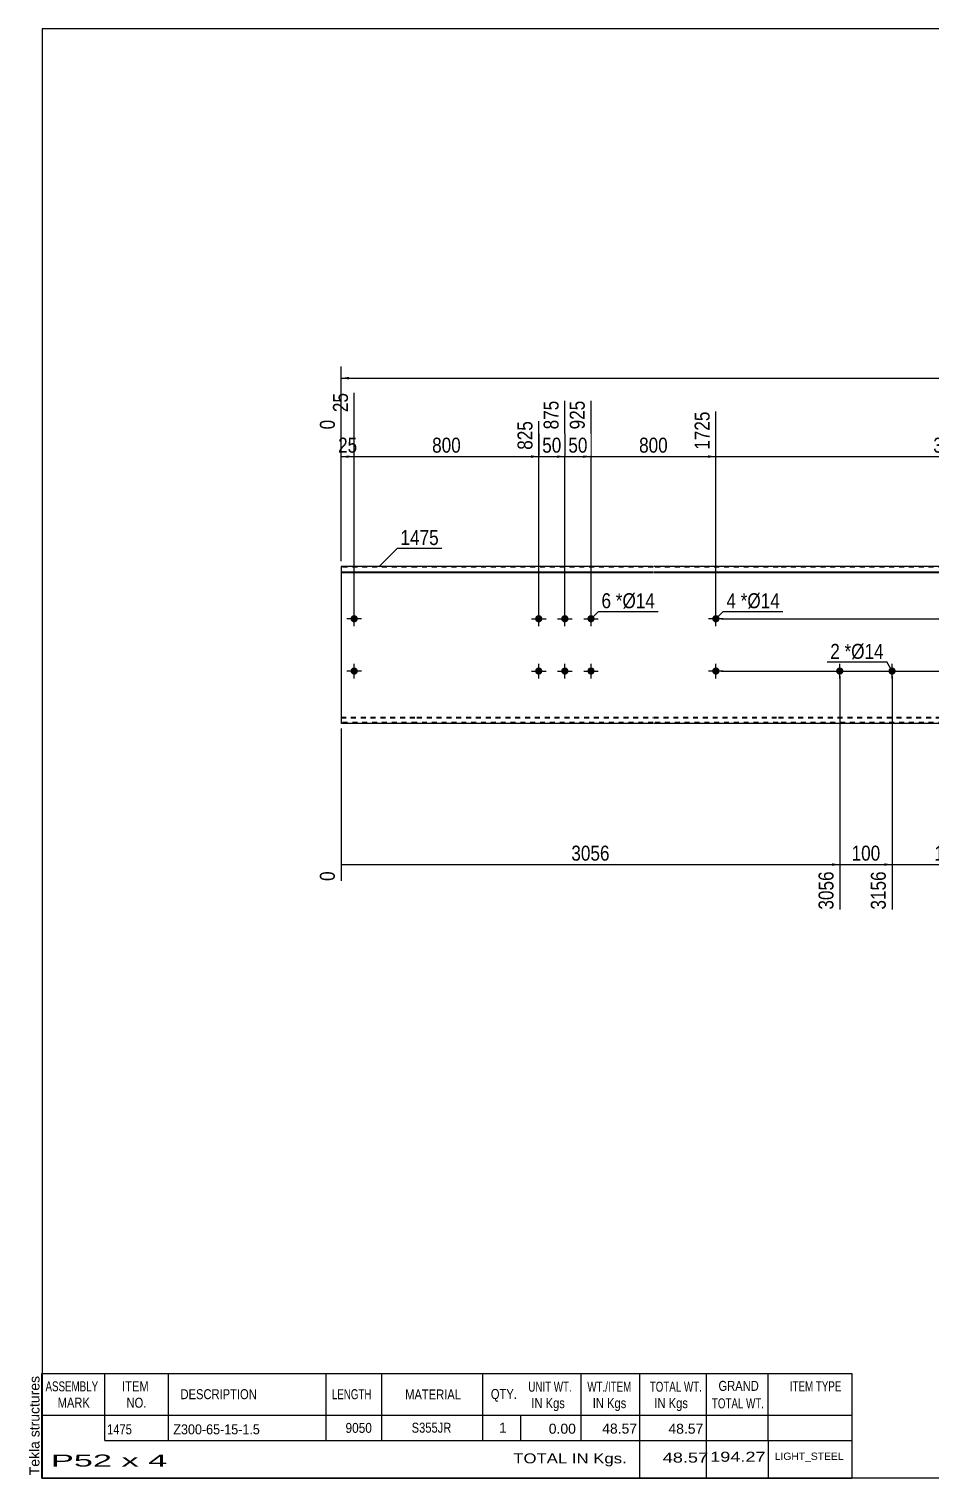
# Model space of a CAD drawing. Header units: millimetres. Extents: x -60 to 343, y -159 to 118.
# Drawn here: x -59.7 to 112.7, y -159.3 to 117.8 of the extents above; entities that cross this region are included whole.
import ezdxf

# ---------------------------------------------------------------- set-up
doc = ezdxf.new("R2010")
doc.units = ezdxf.units.MM
doc.linetypes.add('DXK_LINE_DOT1', pattern=[1.8814, 0.9407, -0.9407])
doc.styles.add('Arial', font='ARIAL.TTF', dxfattribs={"height": 0.2})
doc.styles.add('Arial Narrow', font='ARIALN.TTF', dxfattribs={"height": 0.2})

# ---------------------------------------------------------------- blocks, each defined once
blk = doc.blocks.new('Unknown-629091441-1721')
at = {"color": 5, "linetype": 'Continuous'}
for p, q in [((342.8, 117.75), (-57.2, 117.75)), ((-57.2, 117.75), (-57.2, -159.25)), ((342.8, -159.25), (342.8, 117.75)), ((-57.2, -159.25), (342.8, -159.25))]:
    blk.add_line(p, q, dxfattribs=at)
at = {"color": 174, "linetype": 'Continuous', "style": 'Arial'}
blk.add_text('Tekla structures', height=1.9102, rotation=90, dxfattribs=at).set_placement((-57.7, -158.75))
blk = doc.blocks.new('Part-629091441-1218 - 1203')
at = {"color": 2, "linetype": 'Continuous'}
for p, q in [((0, 15), (0, -15)), ((14.4, 15), (0, 15)), ((0, 13.94), (14.4, 13.94)), ((59.69, 15), (14.5, 15)), ((14.5, 13.94), (59.69, 13.94)), ((83.59, 15), (59.79, 15)), ((59.79, 13.94), (83.59, 13.94)), ((117.09, 15), (83.69, 15)), ((83.69, 13.94), (117.09, 13.94)), ((150.59, 15), (117.19, 15)), ((117.19, 13.94), (150.59, 13.94)), ((199.19, 15), (150.69, 15)), ((150.69, 13.94), (199.19, 13.94)), ((232.69, 15), (199.29, 15)), ((199.29, 13.94), (232.69, 13.94)), ((267.19, 15), (232.79, 15)), ((232.79, 13.94), (267.19, 13.94)), ((267.19, 13.94), (267.19, 15)), ((267.19, -15), (267.19, 13.94)), ((0, 13.83), (14.4, 13.83)), ((14.5, 13.83), (59.69, 13.83)), ((59.79, 13.83), (83.59, 13.83)), ((83.69, 13.83), (117.09, 13.83)), ((117.19, 13.83), (150.59, 13.83)), ((150.69, 13.83), (199.19, 13.83)), ((199.29, 13.83), (232.69, 13.83)), ((232.79, 13.83), (267.19, 13.83)), ((14.4, -15), (0, -15)), ((59.69, -15), (14.5, -15)), ((83.59, -15), (59.79, -15)), ((117.09, -15), (83.69, -15)), ((150.59, -15), (117.19, -15)), ((199.19, -15), (150.69, -15)), ((232.69, -15), (199.29, -15)), ((267.19, -15), (232.79, -15))]:
    blk.add_line(p, q, dxfattribs=at)
at = {"color": 7, "linetype": 'DXK_LINE_DOT1'}
for p, q in [((14.4, 14.85), (0, 14.85)), ((59.69, 14.85), (14.5, 14.85)), ((83.59, 14.85), (59.79, 14.85)), ((117.09, 14.85), (83.69, 14.85)), ((150.59, 14.85), (117.19, 14.85)), ((199.19, 14.85), (150.69, 14.85)), ((232.69, 14.85), (199.29, 14.85)), ((267.19, 14.85), (232.79, 14.85)), ((0, -13.83), (14.4, -13.83)), ((14.5, -13.83), (59.69, -13.83)), ((59.79, -13.83), (83.59, -13.83)), ((83.69, -13.83), (117.09, -13.83)), ((117.19, -13.83), (150.59, -13.83)), ((150.69, -13.83), (199.19, -13.83)), ((199.29, -13.83), (232.69, -13.83)), ((232.79, -13.83), (267.19, -13.83)), ((0, -13.94), (14.4, -13.94)), ((14.4, -14.85), (0, -14.85)), ((14.5, -13.94), (59.69, -13.94)), ((59.69, -14.85), (14.5, -14.85)), ((59.79, -13.94), (83.59, -13.94)), ((83.59, -14.85), (59.79, -14.85)), ((83.69, -13.94), (117.09, -13.94)), ((117.09, -14.85), (83.69, -14.85)), ((117.19, -13.94), (150.59, -13.94)), ((150.59, -14.85), (117.19, -14.85)), ((150.69, -13.94), (199.19, -13.94)), ((199.19, -14.85), (150.69, -14.85)), ((199.29, -13.94), (232.69, -13.94)), ((232.69, -14.85), (199.29, -14.85)), ((232.79, -13.94), (267.19, -13.94)), ((267.19, -14.85), (232.79, -14.85))]:
    blk.add_line(p, q, dxfattribs=at)
blk = doc.blocks.new('Bolt-629091441-1220 - 1203')
at = {"linetype": 'Continuous'}
for points in [[(95.39, -4.3, -1), (95.39, -5.7, -1)], [(105.39, -4.3, -1), (105.39, -5.7, -1)]]:
    blk.add_hatch(color=3, dxfattribs=at).paths.add_polyline_path(points)
at = {"color": 3, "linetype": 'Continuous'}
for p, q in [((93.99, -5), (96.79, -5)), ((95.39, -6.4), (95.39, -3.6)), ((103.99, -5), (106.79, -5)), ((105.39, -6.4), (105.39, -3.6))]:
    blk.add_line(p, q, dxfattribs=at)
blk = doc.blocks.new('Bolt-629091441-1224 - 1203')
at = {"linetype": 'Continuous'}
for points in [[(37.1, 5, -1), (38.5, 5, -1)], [(42.1, 5, -1), (43.5, 5, -1)], [(47.1, 5, -1), (48.5, 5, -1)], [(37.1, -5, -1), (38.5, -5, -1)], [(42.1, -5, -1), (43.5, -5, -1)], [(47.1, -5, -1), (48.5, -5, -1)]]:
    blk.add_hatch(color=3, dxfattribs=at).paths.add_polyline_path(points)
at = {"color": 3, "linetype": 'Continuous'}
for p, q in [((37.8, 3.6), (37.8, 6.4)), ((42.8, 3.6), (42.8, 6.4)), ((47.8, 3.6), (47.8, 6.4)), ((36.4, 5), (39.2, 5)), ((41.4, 5), (44.2, 5)), ((46.4, 5), (49.2, 5)), ((36.4, -5), (39.2, -5)), ((37.8, -6.4), (37.8, -3.6)), ((41.4, -5), (44.2, -5)), ((42.8, -6.4), (42.8, -3.6)), ((46.4, -5), (49.2, -5)), ((47.8, -6.4), (47.8, -3.6))]:
    blk.add_line(p, q, dxfattribs=at)
blk = doc.blocks.new('Bolt-629091441-1225 - 1203')
at = {"linetype": 'Continuous'}
for points in [[(1.8, -5, -1), (3.2, -5, -1)], [(70.99, -5, -1), (72.39, -5, -1)]]:
    blk.add_hatch(color=3, dxfattribs=at).paths.add_polyline_path(points)
at = {"color": 3, "linetype": 'Continuous'}
for p, q in [((3.9, -5), (1.1, -5)), ((2.5, -6.4), (2.5, -3.6)), ((73.09, -5), (70.29, -5)), ((71.69, -6.4), (71.69, -3.6))]:
    blk.add_line(p, q, dxfattribs=at)
blk = doc.blocks.new('Bolt-629091441-1226 - 1203')
at = {"linetype": 'Continuous'}
for points in [[(1.8, 5, -1), (3.2, 5, -1)], [(70.99, 5, -1), (72.39, 5, -1)]]:
    blk.add_hatch(color=3, dxfattribs=at).paths.add_polyline_path(points)
at = {"color": 3, "linetype": 'Continuous'}
for p, q in [((2.5, 3.6), (2.5, 6.4)), ((71.69, 3.6), (71.69, 6.4)), ((3.9, 5), (1.1, 5)), ((73.09, 5), (70.29, 5))]:
    blk.add_line(p, q, dxfattribs=at)
blk = doc.blocks.new('StraightDimension-629091441-1342 - 1203')
at = {"linetype": 'Continuous'}
for points in [[(275.75, 3.5), (276, 5), (276.25, 3.5)], [(276.25, -3.5), (276, -5), (275.75, -3.5)]]:
    blk.add_hatch(color=7, dxfattribs=at).paths.add_polyline_path(points)
at = {"color": 7, "linetype": 'Continuous'}
for p, q in [((72.69, 5), (278.4, 5)), ((276, -5), (276, 5)), ((72.69, -5), (278.4, -5))]:
    blk.add_line(p, q, dxfattribs=at)
at = {"color": 0}
blk.add_wipeout([(275.85, 3.34), (271.65, 3.34), (271.65, -3.34), (275.85, -3.34)], dxfattribs=at)
at = {"color": 3, "style": 'Arial Narrow'}
blk.add_text('100', height=2.863, rotation=90.0002, dxfattribs=at).set_placement((275.25, -2.74))
blk = doc.blocks.new('StraightDimension-629091441-1269 - 1203')
at = {"linetype": 'Continuous'}
blk.add_hatch(color=7, dxfattribs=at).paths.add_polyline_path([(1, 36.25), (2.5, 36), (1, 35.75)])
at = {"color": 7, "linetype": 'Continuous'}
for p, q in [((2.5, 6), (2.5, 48.16)), ((0, 16), (0, 43.03)), ((0, 36), (2.5, 36))]:
    blk.add_line(p, q, dxfattribs=at)
at = {"color": 0, "linetype": 'Continuous'}
blk.add_wipeout([(1.9, 48.76), (-2.3, 48.76), (-2.3, 43.9), (1.9, 43.9)], dxfattribs=at)
at = {"color": 0}
blk.add_wipeout([(3.68, 36.15), (3.68, 40.35), (-1.18, 40.35), (-1.18, 36.15)], dxfattribs=at)
at = {"color": 0, "linetype": 'Continuous'}
blk.add_wipeout([(-0.6, 43.63), (-4.8, 43.63), (-4.8, 40.6), (-0.6, 40.6)], dxfattribs=at)
at = {"color": 3, "linetype": 'Continuous', "style": 'Arial Narrow'}
for s, height, p in [('25', 2.863, (1.3, 44.5)), ('0', 2.86, (-1.2, 41.2))]:
    blk.add_text(s, height=height, rotation=90.0002, dxfattribs=at).set_placement(p)
at = {"color": 3, "style": 'Arial Narrow'}
blk.add_text('25', height=2.863, dxfattribs=at).set_placement((-0.58, 36.75))
blk = doc.blocks.new('StraightDimension-629091441-1312 - 1203')
at = {"linetype": 'Continuous'}
blk.add_hatch(color=7, dxfattribs=at).paths.add_polyline_path([(103.89, -41.75), (105.39, -42), (103.89, -42.25)])
at = {"color": 7, "linetype": 'Continuous'}
for p, q in [((95.39, -6), (95.39, -50.61)), ((105.39, -6), (105.39, -50.61)), ((95.39, -42), (105.39, -42))]:
    blk.add_line(p, q, dxfattribs=at)
at = {"color": 0}
blk.add_wipeout([(103.73, -41.85), (103.73, -37.65), (97.05, -37.65), (97.05, -41.85)], dxfattribs=at)
at = {"color": 3, "style": 'Arial Narrow'}
blk.add_text('100', height=2.863, dxfattribs=at).set_placement((97.65, -41.25))
at = {"color": 0, "linetype": 'Continuous'}
blk.add_wipeout([(104.79, -42.7), (100.59, -42.7), (100.59, -51.21), (104.79, -51.21)], dxfattribs=at)
at = {"color": 3, "linetype": 'Continuous', "style": 'Arial Narrow'}
blk.add_text('3156', height=2.863, rotation=90.0002, dxfattribs=at).set_placement((104.19, -50.61))
blk = doc.blocks.new('StraightDimension-629091441-1343 - 1203')
at = {"linetype": 'Continuous'}
for points in [[(275.75, -6.5), (276, -5), (276.25, -6.5)], [(276.25, -13.5), (276, -15), (275.75, -13.5)]]:
    blk.add_hatch(color=7, dxfattribs=at).paths.add_polyline_path(points)
at = {"color": 7, "linetype": 'Continuous'}
for p, q in [((72.69, -5), (278.4, -5)), ((276, -15), (276, -5)), ((255.69, -15), (278.4, -15))]:
    blk.add_line(p, q, dxfattribs=at)
at = {"color": 0}
blk.add_wipeout([(275.85, -6.66), (271.65, -6.66), (271.65, -13.34), (275.85, -13.34)], dxfattribs=at)
at = {"color": 3, "style": 'Arial Narrow'}
blk.add_text('100', height=2.863, rotation=90.0002, dxfattribs=at).set_placement((275.25, -12.74))
blk = doc.blocks.new('StraightDimension-629091441-1264 - 1203')
at = {"linetype": 'Continuous'}
blk.add_hatch(color=7, dxfattribs=at).paths.add_polyline_path([(160.69, 36.25), (162.19, 36), (160.69, 35.75)])
at = {"color": 7, "linetype": 'Continuous'}
for p, q in [((71.69, 6), (71.69, 44.61)), ((162.19, 6), (162.19, 44.61)), ((71.69, 36), (162.19, 36))]:
    blk.add_line(p, q, dxfattribs=at)
at = {"color": 0, "linetype": 'Continuous'}
blk.add_wipeout([(161.59, 45.21), (157.39, 45.21), (157.39, 36.7), (161.59, 36.7)], dxfattribs=at)
at = {"color": 0}
blk.add_wipeout([(121.2, 36.15), (121.2, 40.35), (112.68, 40.35), (112.68, 36.15)], dxfattribs=at)
at = {"color": 3, "linetype": 'Continuous', "style": 'Arial Narrow'}
blk.add_text('5263', height=2.863, rotation=90.0002, dxfattribs=at).set_placement((160.99, 37.3))
at = {"color": 3, "style": 'Arial Narrow'}
blk.add_text('3538', height=2.863, dxfattribs=at).set_placement((113.28, 36.75))
blk = doc.blocks.new('StraightDimension-629091441-1265 - 1203')
at = {"linetype": 'Continuous'}
blk.add_hatch(color=7, dxfattribs=at).paths.add_polyline_path([(70.19, 36.25), (71.69, 36), (70.19, 35.75)])
at = {"color": 7, "linetype": 'Continuous'}
for p, q in [((47.8, 6), (47.8, 46.68)), ((71.69, 6), (71.69, 44.61)), ((47.8, 36), (71.69, 36))]:
    blk.add_line(p, q, dxfattribs=at)
at = {"color": 0, "linetype": 'Continuous'}
blk.add_wipeout([(71.09, 45.21), (66.89, 45.21), (66.89, 36.7), (71.09, 36.7)], dxfattribs=at)
at = {"color": 0}
blk.add_wipeout([(63.09, 36.15), (63.09, 40.35), (56.4, 40.35), (56.4, 36.15)], dxfattribs=at)
at = {"color": 3, "linetype": 'Continuous', "style": 'Arial Narrow'}
blk.add_text('1725', height=2.863, rotation=90.0002, dxfattribs=at).set_placement((70.49, 37.3))
at = {"color": 3, "style": 'Arial Narrow'}
blk.add_text('800', height=2.863, dxfattribs=at).set_placement((57, 36.75))
blk = doc.blocks.new('StraightDimension-629091441-1266 - 1203')
at = {"linetype": 'Continuous'}
blk.add_hatch(color=7, dxfattribs=at).paths.add_polyline_path([(46.3, 36.25), (47.8, 36), (46.3, 35.75)])
at = {"color": 7, "linetype": 'Continuous'}
for p, q in [((42.8, 6), (42.8, 46.68)), ((47.8, 6), (47.8, 46.68)), ((42.8, 36), (47.8, 36))]:
    blk.add_line(p, q, dxfattribs=at)
at = {"color": 0}
blk.add_wipeout([(47.73, 36.15), (47.73, 40.35), (42.87, 40.35), (42.87, 36.15)], dxfattribs=at)
at = {"color": 0, "linetype": 'Continuous'}
blk.add_wipeout([(47.2, 47.28), (43, 47.28), (43, 40.6), (47.2, 40.6)], dxfattribs=at)
at = {"color": 3, "linetype": 'Continuous', "style": 'Arial Narrow'}
blk.add_text('925', height=2.863, rotation=90.0002, dxfattribs=at).set_placement((46.6, 41.2))
at = {"color": 3, "style": 'Arial Narrow'}
blk.add_text('50', height=2.863, dxfattribs=at).set_placement((43.47, 36.75))
blk = doc.blocks.new('StraightDimension-629091441-1267 - 1203')
at = {"linetype": 'Continuous'}
blk.add_hatch(color=7, dxfattribs=at).paths.add_polyline_path([(41.3, 36.25), (42.8, 36), (41.3, 35.75)])
at = {"color": 7, "linetype": 'Continuous'}
for p, q in [((42.8, 6), (42.8, 46.68)), ((37.8, 6), (37.8, 42.78)), ((37.8, 36), (42.8, 36))]:
    blk.add_line(p, q, dxfattribs=at)
at = {"color": 0}
blk.add_wipeout([(42.73, 36.15), (42.73, 40.35), (37.87, 40.35), (37.87, 36.15)], dxfattribs=at)
at = {"color": 0, "linetype": 'Continuous'}
blk.add_wipeout([(42.2, 47.28), (38, 47.28), (38, 40.6), (42.2, 40.6)], dxfattribs=at)
at = {"color": 3, "linetype": 'Continuous', "style": 'Arial Narrow'}
blk.add_text('875', height=2.863, rotation=90.0002, dxfattribs=at).set_placement((41.6, 41.2))
at = {"color": 3, "style": 'Arial Narrow'}
blk.add_text('50', height=2.863, dxfattribs=at).set_placement((38.47, 36.75))
blk = doc.blocks.new('StraightDimension-629091441-1268 - 1203')
at = {"linetype": 'Continuous'}
blk.add_hatch(color=7, dxfattribs=at).paths.add_polyline_path([(36.3, 36.25), (37.8, 36), (36.3, 35.75)])
at = {"color": 7, "linetype": 'Continuous'}
for p, q in [((2.5, 6), (2.5, 48.16)), ((37.8, 6), (37.8, 42.78)), ((2.5, 36), (37.8, 36))]:
    blk.add_line(p, q, dxfattribs=at)
at = {"color": 0, "linetype": 'Continuous'}
blk.add_wipeout([(37.2, 43.38), (33, 43.38), (33, 36.7), (37.2, 36.7)], dxfattribs=at)
at = {"color": 0}
blk.add_wipeout([(23.49, 36.15), (23.49, 40.35), (16.81, 40.35), (16.81, 36.15)], dxfattribs=at)
at = {"color": 3, "linetype": 'Continuous', "style": 'Arial Narrow'}
blk.add_text('825', height=2.863, rotation=90.0002, dxfattribs=at).set_placement((36.6, 37.3))
at = {"color": 3, "style": 'Arial Narrow'}
blk.add_text('800', height=2.863, dxfattribs=at).set_placement((17.41, 36.75))
blk = doc.blocks.new('StraightDimension-629091441-1371 - 1203')
at = {"linetype": 'Continuous'}
for points in [[(1.5, 50.75), (0, 51), (1.5, 51.25)], [(265.69, 51.25), (267.19, 51), (265.69, 50.75)]]:
    blk.add_hatch(color=7, dxfattribs=at).paths.add_polyline_path(points)
at = {"color": 7, "linetype": 'Continuous'}
for p, q in [((0, 16), (0, 53.25)), ((267.19, 16), (267.19, 53.25)), ((0, 51), (267.19, 51))]:
    blk.add_line(p, q, dxfattribs=at)
at = {"color": 0}
blk.add_wipeout([(137.85, 51.15), (137.85, 55.35), (129.34, 55.35), (129.34, 51.15)], dxfattribs=at)
at = {"color": 3, "style": 'Arial Narrow'}
blk.add_text('9050', height=2.863, dxfattribs=at).set_placement((129.94, 51.75))
blk = doc.blocks.new('StraightDimension-629091441-1311 - 1203')
at = {"linetype": 'Continuous'}
blk.add_hatch(color=7, dxfattribs=at).paths.add_polyline_path([(127.39, -41.75), (128.89, -42), (127.39, -42.25)])
at = {"color": 7, "linetype": 'Continuous'}
for p, q in [((105.39, -6), (105.39, -50.61)), ((128.89, -6), (128.89, -50.61)), ((105.39, -42), (128.89, -42))]:
    blk.add_line(p, q, dxfattribs=at)
at = {"color": 0}
blk.add_wipeout([(121.39, -41.85), (121.39, -37.65), (112.88, -37.65), (112.88, -41.85)], dxfattribs=at)
at = {"color": 0, "linetype": 'Continuous'}
blk.add_wipeout([(128.29, -42.7), (124.09, -42.7), (124.09, -51.21), (128.29, -51.21)], dxfattribs=at)
at = {"color": 3, "style": 'Arial Narrow'}
blk.add_text('1080', height=2.863, dxfattribs=at).set_placement((113.48, -41.25))
at = {"color": 3, "linetype": 'Continuous', "style": 'Arial Narrow'}
blk.add_text('4236', height=2.863, rotation=90.0002, dxfattribs=at).set_placement((127.69, -50.61))
blk = doc.blocks.new('StraightDimension-629091441-1313 - 1203')
at = {"linetype": 'Continuous'}
blk.add_hatch(color=7, dxfattribs=at).paths.add_polyline_path([(93.89, -41.75), (95.39, -42), (93.89, -42.25)])
at = {"color": 7, "linetype": 'Continuous'}
for p, q in [((95.39, -6), (95.39, -50.61)), ((0, -16), (0, -45.13)), ((0, -42), (95.39, -42))]:
    blk.add_line(p, q, dxfattribs=at)
at = {"color": 0}
blk.add_wipeout([(51.95, -41.85), (51.95, -37.65), (43.44, -37.65), (43.44, -41.85)], dxfattribs=at)
at = {"color": 0, "linetype": 'Continuous'}
for points in [[(-0.6, -42.7), (-4.8, -42.7), (-4.8, -45.73), (-0.6, -45.73)], [(94.79, -42.7), (90.59, -42.7), (90.59, -51.21), (94.79, -51.21)]]:
    blk.add_wipeout(points, dxfattribs=at)
at = {"color": 3, "style": 'Arial Narrow'}
blk.add_text('3056', height=2.863, dxfattribs=at).set_placement((44.04, -41.25))
at = {"color": 3, "linetype": 'Continuous', "style": 'Arial Narrow'}
for s, height, p in [('0', 2.86, (-1.2, -45.13)), ('3056', 2.863, (94.19, -50.61))]:
    blk.add_text(s, height=height, rotation=90.0002, dxfattribs=at).set_placement(p)
blk = doc.blocks.new('StraightDimension-629091441-1341 - 1203')
at = {"linetype": 'Continuous'}
for points in [[(275.75, 13.5), (276, 15), (276.25, 13.5)], [(276.25, 6.5), (276, 5), (275.75, 6.5)]]:
    blk.add_hatch(color=7, dxfattribs=at).paths.add_polyline_path(points)
at = {"color": 7, "linetype": 'Continuous'}
for p, q in [((255.69, 15), (278.4, 15)), ((276, 5), (276, 15)), ((72.69, 5), (278.4, 5))]:
    blk.add_line(p, q, dxfattribs=at)
at = {"color": 0}
blk.add_wipeout([(275.85, 13.34), (271.65, 13.34), (271.65, 6.66), (275.85, 6.66)], dxfattribs=at)
at = {"color": 3, "style": 'Arial Narrow'}
blk.add_text('100', height=2.863, rotation=90.0002, dxfattribs=at).set_placement((275.25, 7.26))
blk = doc.blocks.new('CBS_BOM-629091441-1778')
at = {"color": 7, "linetype": 'Continuous'}
for p, q in [((-57.23, -147.28), (-57.23, -139.28)), ((-57.23, -139.28), (97.69, -139.28)), ((-45.23, -147.28), (-45.23, -139.28)), ((-33.04, -147.28), (-33.04, -139.28)), ((-2.88, -147.28), (-2.88, -139.28)), ((7.8, -147.28), (7.8, -139.28)), ((27.12, -147.28), (27.12, -139.28)), ((45.92, -147.28), (45.92, -139.28)), ((57.13, -147.28), (57.13, -139.28)), ((69.92, -147.28), (69.92, -139.28)), ((81.67, -147.28), (81.67, -139.28)), ((97.69, -139.29), (97.69, -147.27)), ((-57.23, -147.28), (97.69, -147.28)), ((-57.23, -152.08), (-57.23, -147.28)), ((-45.23, -152.08), (-45.23, -147.28)), ((-33.04, -152.08), (-33.04, -147.28)), ((-2.88, -152.08), (-2.88, -147.28)), ((7.8, -152.08), (7.8, -147.28)), ((27.12, -152.08), (27.12, -147.28)), ((34.38, -152.08), (34.38, -147.28)), ((45.92, -152.08), (45.92, -147.28)), ((57.13, -152.08), (57.13, -147.28)), ((69.92, -152.08), (69.92, -147.28)), ((81.69, -152.08), (81.69, -147.28)), ((97.69, -147.28), (97.69, -152.08)), ((-57.23, -159.28), (-57.23, -152.1)), ((-45.23, -152.08), (97.69, -152.08)), ((57.13, -159.28), (57.13, -152.1)), ((69.92, -159.28), (69.92, -152.1)), ((81.73, -159.28), (81.73, -152.1)), ((97.69, -152.08), (97.69, -159.28)), ((-57.23, -159.28), (97.69, -159.28))]:
    blk.add_line(p, q, dxfattribs=at)
at = {"color": 3, "linetype": 'Continuous', "style": 'Arial'}
for s, height, width, p in [('ASSEMBLY', 1.91, 0.7, (-56.55, -142.71)), ('ITEM', 1.91, 0.8, (-41.9, -142.71)), ('UNIT WT.', 1.91, 0.7, (35.81, -142.78)), ('WT./ITEM', 1.91, 0.7, (47.1, -142.78)), ('TOTAL WT.', 1.91, 0.7, (59.04, -142.78)), ('GRAND', 1.91, 0.8, (72.19, -142.62)), ('ITEM TYPE', 1.91, 0.7, (85.83, -142.7)), ('MARK', 1.91, 0.8, (-54.23, -145.84)), ('NO.', 1.91, 0.8, (-41.05, -145.84)), ('DESCRIPTION', 1.9102, 0.8, (-30.72, -144.21)), ('LENGTH', 1.91, 0.7, (-1.77, -144.21)), ('MATERIAL', 1.91, 0.8, (12.25, -144.26)), ('QTY.', 1.91, 0.8, (28.64, -144.18)), ('IN Kgs', 1.91, 0.8, (36.39, -145.92)), ('IN Kgs', 1.91, 0.8, (48.14, -145.92)), ('IN Kgs', 1.91, 0.8, (59.93, -145.92)), ('TOTAL WT.', 1.91, 0.7, (70.93, -145.96))]:
    blk.add_text(s, height=height, dxfattribs=dict(at, width=width)).set_placement(p)
at = {"color": 7, "linetype": 'Continuous', "style": 'Arial'}
for s, height, width, p in [('1475', 1.91, 0.8, (-44.77, -150.93)), ('Z300-65-15-1.5', 1.9102, 0.9, (-32.1, -150.93)), ('9050', 1.91, 0.85, (0.84, -150.65)), ('S355JR', 1.91, 0.8, (13.49, -150.62))]:
    blk.add_text(s, height=height, dxfattribs=dict(at, width=width)).set_placement(p)
for s, p in [('1', (30.21, -150.62)), ('0.00', (39.72, -150.81)), ('48.57', (49.94, -150.78)), ('48.57', (62.61, -150.81))]:
    blk.add_text(s, height=1.91, dxfattribs=at).set_placement(p)
at = {"color": 6, "linetype": 'Continuous', "style": 'Arial'}
for s, height, width, p in [('P52 x 4', 2.292, 2.05, (-55.51, -157.09)), ('TOTAL IN Kgs.', 1.9102, 1.2, (32.93, -156.48)), ('48.57', 1.91, 1.3, (61.52, -156.33)), ('194.27', 1.91, 1.3, (70.59, -156.17))]:
    blk.add_text(s, height=height, dxfattribs=dict(at, width=width)).set_placement(p)
blk.add_text('LIGHT_STEEL', height=1.4135, dxfattribs=at).set_placement((82.94, -155.83))
blk = doc.blocks.new('Mark-629091441-1393 - 1203')
at = {"color": 0}
blk.add_wipeout([(51.64, 7.01), (51.64, 10.01), (49.81, 10.01), (49.81, 7.01)], dxfattribs=at)
blk.add_wipeout([(51.64, 7.01), (51.64, 10.01), (49.81, 10.01), (49.81, 7.01)], dxfattribs=at)
at = {"color": 7, "linetype": 'Continuous'}
blk.add_line((47.8, 5), (49.21, 6.41), dxfattribs=at)
at = {"color": 0}
blk.add_wipeout([(53.82, 7.01), (53.82, 10.01), (52.54, 10.01), (52.54, 7.01)], dxfattribs=at)
blk.add_wipeout([(53.82, 7.01), (53.82, 10.01), (52.54, 10.01), (52.54, 7.01)], dxfattribs=at)
at = {"color": 3, "style": 'Arial Narrow'}
blk.add_text('6', height=2.86, dxfattribs=at).set_placement((49.81, 7.01))
at = {"color": 0}
blk.add_wipeout([(60.03, 7.01), (60.03, 10.01), (53.82, 10.01), (53.82, 7.01)], dxfattribs=at)
blk.add_wipeout([(60.03, 7.01), (60.03, 10.01), (53.82, 10.01), (53.82, 7.01)], dxfattribs=at)
at = {"color": 7, "linetype": 'Continuous'}
blk.add_line((49.21, 6.41), (60.63, 6.41), dxfattribs=at)
at = {"color": 3, "style": 'Arial Narrow'}
for s, height, p in [('*', 2.86, (52.54, 7.01)), ('Ø14', 2.863, (53.82, 7.01))]:
    blk.add_text(s, height=height, dxfattribs=at).set_placement(p)
blk = doc.blocks.new('Mark-629091441-1374 - 1203')
at = {"color": 0}
blk.add_wipeout([(18.67, 19.09), (18.67, 22.09), (11.36, 22.09), (11.36, 19.09)], dxfattribs=at)
blk.add_wipeout([(18.67, 19.09), (18.67, 22.09), (11.36, 22.09), (11.36, 19.09)], dxfattribs=at)
at = {"color": 7, "linetype": 'Continuous'}
for p, q in [((7.22, 14.95), (10.76, 18.49)), ((10.76, 18.49), (19.27, 18.49))]:
    blk.add_line(p, q, dxfattribs=at)
at = {"color": 3, "style": 'Arial Narrow'}
blk.add_text('1475', height=2.863, dxfattribs=at).set_placement((11.36, 19.09))
blk = doc.blocks.new('MarkSet-629091441-1385 - 1203')
at = {"color": 0}
blk.add_wipeout([(75.53, 7.01), (75.53, 10.01), (73.71, 10.01), (73.71, 7.01)], dxfattribs=at)
blk.add_wipeout([(75.53, 7.01), (75.53, 10.01), (73.71, 10.01), (73.71, 7.01)], dxfattribs=at)
at = {"color": 7, "linetype": 'Continuous'}
blk.add_line((71.69, 5), (73.11, 6.41), dxfattribs=at)
at = {"color": 0}
blk.add_wipeout([(77.71, 7.01), (77.71, 10.01), (76.43, 10.01), (76.43, 7.01)], dxfattribs=at)
blk.add_wipeout([(77.71, 7.01), (77.71, 10.01), (76.43, 10.01), (76.43, 7.01)], dxfattribs=at)
at = {"color": 3, "style": 'Arial Narrow'}
blk.add_text('4', height=2.86, dxfattribs=at).set_placement((73.71, 7.01))
at = {"color": 0}
blk.add_wipeout([(83.92, 7.01), (83.92, 10.01), (77.71, 10.01), (77.71, 7.01)], dxfattribs=at)
blk.add_wipeout([(83.92, 7.01), (83.92, 10.01), (77.71, 10.01), (77.71, 7.01)], dxfattribs=at)
at = {"color": 7, "linetype": 'Continuous'}
blk.add_line((73.11, 6.41), (84.52, 6.41), dxfattribs=at)
at = {"color": 3, "style": 'Arial Narrow'}
for s, height, p in [('*', 2.86, (76.43, 7.01)), ('Ø14', 2.863, (77.71, 7.01))]:
    blk.add_text(s, height=height, dxfattribs=at).set_placement(p)
blk = doc.blocks.new('Mark-629091441-1389 - 1203')
at = {"color": 0}
blk.add_wipeout([(95.4, -2.67), (95.4, 0.33), (93.57, 0.33), (93.57, -2.67)], dxfattribs=at)
blk.add_wipeout([(95.4, -2.67), (95.4, 0.33), (93.57, 0.33), (93.57, -2.67)], dxfattribs=at)
blk.add_wipeout([(97.57, -2.67), (97.57, 0.33), (96.3, 0.33), (96.3, -2.67)], dxfattribs=at)
blk.add_wipeout([(97.57, -2.67), (97.57, 0.33), (96.3, 0.33), (96.3, -2.67)], dxfattribs=at)
at = {"color": 3, "style": 'Arial Narrow'}
blk.add_text('2', height=2.86, dxfattribs=at).set_placement((93.57, -2.67))
at = {"color": 0}
blk.add_wipeout([(103.79, -2.67), (103.79, 0.33), (97.57, 0.33), (97.57, -2.67)], dxfattribs=at)
blk.add_wipeout([(103.79, -2.67), (103.79, 0.33), (97.57, 0.33), (97.57, -2.67)], dxfattribs=at)
at = {"color": 7, "linetype": 'Continuous'}
for p in [(92.97, -3.27), (105.39, -5)]:
    blk.add_line(p, (104.39, -3.27), dxfattribs=at)
at = {"color": 3, "style": 'Arial Narrow'}
for s, height, p in [('*', 2.86, (96.3, -2.67)), ('Ø14', 2.863, (97.57, -2.67))]:
    blk.add_text(s, height=height, dxfattribs=at).set_placement(p)

msp = doc.modelspace()

# ---------------------------------------------------------------- block references
for name in ['Unknown-629091441-1721', 'Part-629091441-1218 - 1203', 'Bolt-629091441-1226 - 1203', 'Bolt-629091441-1224 - 1203', 'Bolt-629091441-1225 - 1203', 'Bolt-629091441-1220 - 1203', 'CBS_BOM-629091441-1778']:
    msp.add_blockref(name, (0, 0))

# ---------------------------------------------------------------- next in the draw order: block references
for name in ['StraightDimension-629091441-1269 - 1203', 'StraightDimension-629091441-1342 - 1203']:
    msp.add_blockref(name, (0, 0))

# ---------------------------------------------------------------- next in the draw order: block references
for name in ['StraightDimension-629091441-1264 - 1203', 'StraightDimension-629091441-1312 - 1203']:
    msp.add_blockref(name, (0, 0))

# ---------------------------------------------------------------- next in the draw order: block references
for name in ['StraightDimension-629091441-1265 - 1203', 'StraightDimension-629091441-1343 - 1203']:
    msp.add_blockref(name, (0, 0))

# ---------------------------------------------------------------- next in the draw order: block references
for name in ['StraightDimension-629091441-1266 - 1203', 'StraightDimension-629091441-1313 - 1203', 'StraightDimension-629091441-1311 - 1203']:
    msp.add_blockref(name, (0, 0))

# ---------------------------------------------------------------- next in the draw order: block references
for name in ['StraightDimension-629091441-1267 - 1203', 'Mark-629091441-1393 - 1203', 'Mark-629091441-1389 - 1203']:
    msp.add_blockref(name, (0, 0))

# ---------------------------------------------------------------- next in the draw order: block references
msp.add_blockref('StraightDimension-629091441-1268 - 1203', (0, 0))

# ---------------------------------------------------------------- next in the draw order: block references
msp.add_blockref('StraightDimension-629091441-1371 - 1203', (0, 0))

# ---------------------------------------------------------------- next in the draw order: block references
for name in ['Mark-629091441-1374 - 1203', 'StraightDimension-629091441-1341 - 1203']:
    msp.add_blockref(name, (0, 0))

# ---------------------------------------------------------------- next in the draw order: block references
msp.add_blockref('MarkSet-629091441-1385 - 1203', (0, 0))

doc.saveas('drawing.dxf')
